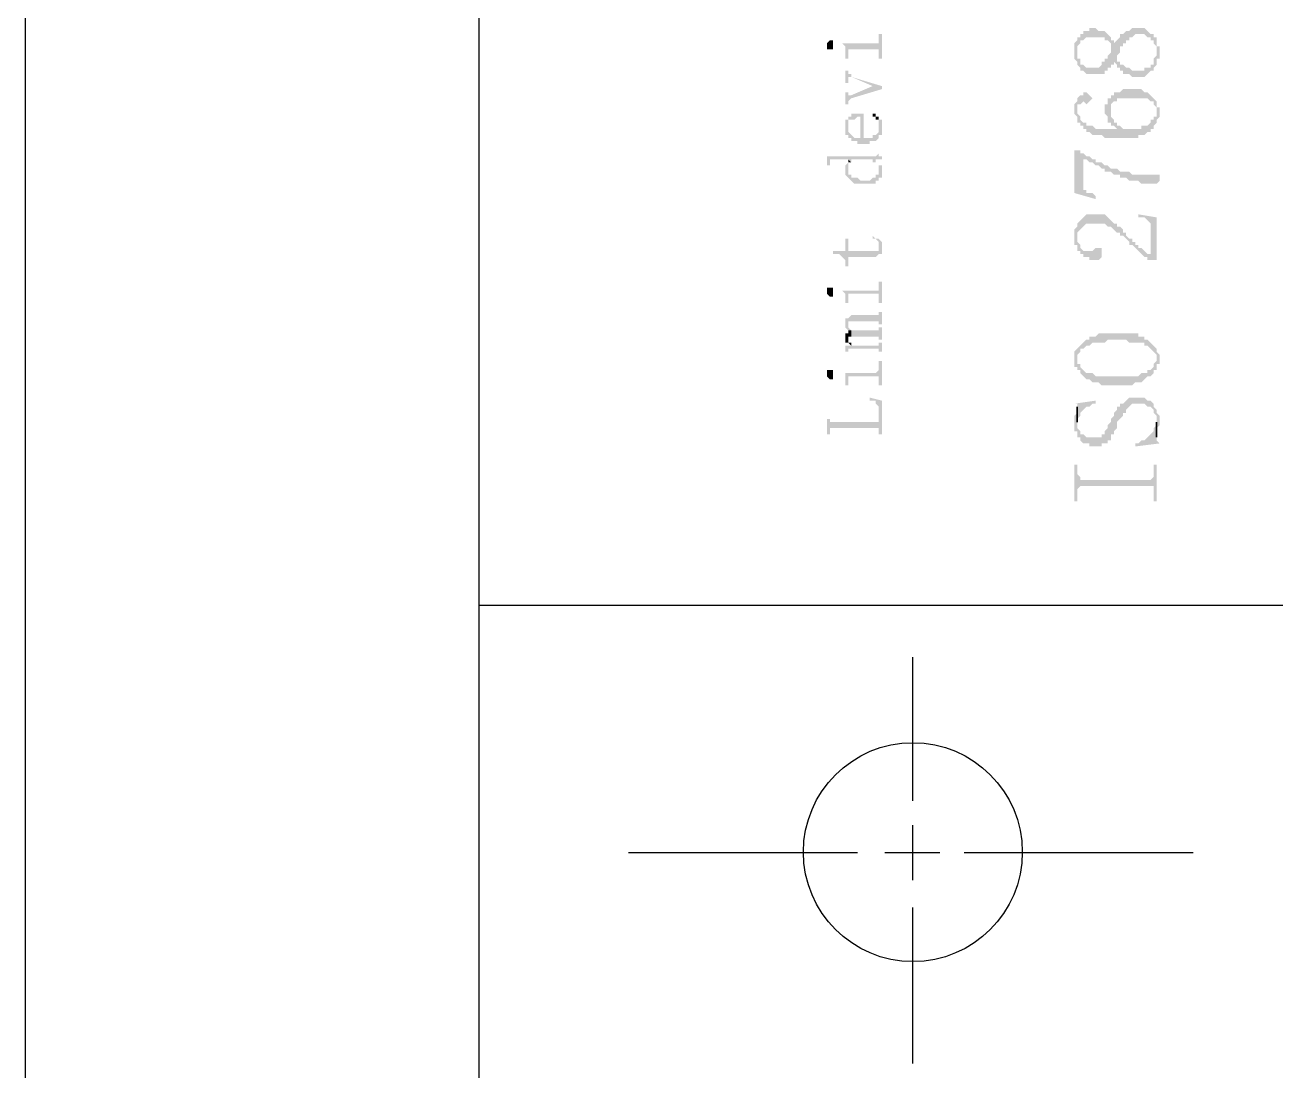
# Model space of a CAD drawing. Header units: millimetres. Extents: x 1399 to 2555, y 1196 to 1555.
# Drawn here: x 2134.8 to 2153.28, y 1442.93 to 1458.39 of the extents above; entities that cross this region are included whole.
import ezdxf

# ---------------------------------------------------------------- set-up
doc = ezdxf.new("R2010")
doc.units = ezdxf.units.MM

msp = doc.modelspace()

# ---------------------------------------------------------------- hatches: boundary and pattern name
at = {"transparency": 33554559}
for points in [[(2146.8773, 1458.12047), (2146.8773, 1458.12047), (2146.92243, 1458.07534), (2146.92243, 1458.03021), (2146.92243, 1457.98507), (2146.92243, 1457.89481), (2146.96757, 1457.89481), (2146.96757, 1458.03021), (2147.41889, 1458.03021), (2147.41889, 1457.89481), (2147.46402, 1457.89481), (2147.46402, 1458.25587), (2147.41889, 1458.25587), (2147.41889, 1458.1656), (2147.41889, 1458.12047), (2147.37376, 1458.12047)], [(2150.30735, 1457.98507), (2150.30735, 1457.89481), (2150.35248, 1457.84968), (2150.35248, 1457.80455), (2150.35248, 1457.80455), (2150.39761, 1457.75941), (2150.39761, 1457.71428), (2150.44274, 1457.71428), (2150.48788, 1457.66915), (2150.75867, 1457.66915), (2150.75867, 1457.71428), (2150.8038, 1457.71428), (2150.8038, 1457.75941), (2150.84893, 1457.75941), (2150.84893, 1457.80455), (2150.89407, 1457.80455), (2150.89407, 1457.84968), (2150.89407, 1457.84968), (2150.9392, 1457.80455), (2150.9392, 1457.93994), (2150.9392, 1457.93994), (2150.98433, 1457.98507), (2150.98433, 1458.07534), (2151.02946, 1458.07534), (2151.02946, 1458.12047), (2151.07459, 1458.12047), (2151.07459, 1458.1656), (2151.11973, 1458.1656), (2151.11973, 1458.21074), (2151.16486, 1458.21074), (2151.20999, 1458.25587), (2151.34539, 1458.25587), (2151.39052, 1458.21074), (2151.43565, 1458.21074), (2151.43565, 1458.1656), (2151.48078, 1458.1656), (2151.48078, 1458.12047), (2151.48078, 1458.12047), (2151.52592, 1458.07534), (2151.52592, 1457.80455), (2151.52592, 1457.89481), (2151.57105, 1457.89481), (2151.57105, 1458.07534), (2151.52592, 1458.07534), (2151.52592, 1458.21074), (2151.48078, 1458.21074), (2151.48078, 1458.25587), (2151.43565, 1458.25587), (2151.39052, 1458.301), (2151.39052, 1458.301), (2151.34539, 1458.34613), (2151.16486, 1458.34613), (2151.11973, 1458.301), (2151.07459, 1458.301), (2151.02946, 1458.25587), (2150.98433, 1458.25587), (2150.98433, 1458.21074), (2150.9392, 1458.1656), (2150.9392, 1458.1656), (2150.89407, 1458.12047), (2150.89407, 1458.1656), (2150.84893, 1458.07534), (2150.84893, 1458.03021), (2150.84893, 1457.98507), (2150.8038, 1457.93994), (2150.8038, 1457.89481), (2150.75867, 1457.89481), (2150.75867, 1457.84968), (2150.71354, 1457.84968), (2150.71354, 1457.80455), (2150.6684, 1457.75941), (2150.48788, 1457.75941), (2150.44274, 1457.80455), (2150.39761, 1457.80455), (2150.39761, 1457.89481), (2150.35248, 1457.89481), (2150.35248, 1458.1656), (2150.35248, 1458.1656), (2150.30735, 1458.12047), (2150.30735, 1458.03021)], [(2150.35248, 1458.1656), (2150.35248, 1457.98507), (2150.35248, 1458.07534), (2150.39761, 1458.12047), (2150.39761, 1458.1656), (2150.44274, 1458.1656), (2150.48788, 1458.21074), (2150.75867, 1458.21074), (2150.75867, 1458.1656), (2150.8038, 1458.1656), (2150.84893, 1458.12047), (2150.84893, 1458.07534), (2150.84893, 1458.07534), (2150.89407, 1458.1656), (2150.84893, 1458.1656), (2150.84893, 1458.21074), (2150.8038, 1458.25587), (2150.8038, 1458.25587), (2150.75867, 1458.301), (2150.6684, 1458.301), (2150.62327, 1458.34613), (2150.53301, 1458.34613), (2150.53301, 1458.301), (2150.44274, 1458.301), (2150.44274, 1458.25587), (2150.39761, 1458.25587), (2150.39761, 1458.21074), (2150.35248, 1458.21074)], [(2146.65164, 1458.07534), (2146.65164, 1458.03021), (2146.74191, 1458.03021), (2146.74191, 1458.07534), (2146.74191, 1458.12047), (2146.74191, 1458.1656), (2146.69677, 1458.1656), (2146.65164, 1458.12047), (2146.65164, 1458.12047)], [(2150.9392, 1457.80455), (2150.9392, 1457.75941), (2150.98433, 1457.75941), (2150.98433, 1457.71428), (2151.02946, 1457.71428), (2151.02946, 1457.66915), (2151.11973, 1457.66915), (2151.16486, 1457.62402), (2151.34539, 1457.62402), (2151.39052, 1457.66915), (2151.39052, 1457.66915), (2151.43565, 1457.71428), (2151.48078, 1457.71428), (2151.48078, 1457.75941), (2151.48078, 1457.75941), (2151.52592, 1457.80455), (2151.52592, 1457.98507), (2151.52592, 1457.93994), (2151.52592, 1457.93994), (2151.48078, 1457.89481), (2151.48078, 1457.80455), (2151.43565, 1457.80455), (2151.43565, 1457.75941), (2151.34539, 1457.75941), (2151.34539, 1457.71428), (2151.16486, 1457.71428), (2151.11973, 1457.75941), (2151.07459, 1457.75941), (2151.02946, 1457.80455), (2150.98433, 1457.80455), (2150.98433, 1457.84968), (2150.9392, 1457.84968), (2150.9392, 1457.89481)], [(2146.92243, 1457.71428), (2146.92243, 1457.53375), (2146.96757, 1457.53375), (2146.96757, 1457.57888), (2146.96757, 1457.62402), (2147.0127, 1457.62402), (2147.32862, 1457.48862), (2147.32862, 1457.48862), (2147.46402, 1457.44349), (2147.46402, 1457.48862), (2147.0127, 1457.62402), (2147.0127, 1457.66915), (2146.96757, 1457.66915), (2146.96757, 1457.71428), (2146.96757, 1457.71428)], [(2146.92243, 1457.39836), (2146.92243, 1457.21783), (2146.96757, 1457.21783), (2146.96757, 1457.26296), (2146.96757, 1457.26296), (2147.0127, 1457.30809), (2147.46402, 1457.44349), (2147.32862, 1457.48862), (2147.0127, 1457.35322), (2146.96757, 1457.35322), (2146.96757, 1457.39836), (2146.96757, 1457.39836)], [(2150.30735, 1457.1727), (2150.30735, 1457.08243), (2150.30735, 1457.08243), (2150.35248, 1457.0373), (2150.35248, 1456.94703), (2150.39761, 1456.94703), (2150.39761, 1456.9019), (2150.44274, 1456.9019), (2150.44274, 1456.85677), (2150.48788, 1456.85677), (2150.48788, 1456.81164), (2150.53301, 1456.81164), (2150.57814, 1456.76651), (2150.71354, 1456.76651), (2150.75867, 1456.72137), (2151.25512, 1456.72137), (2151.25512, 1456.76651), (2151.34539, 1456.76651), (2151.39052, 1456.81164), (2151.43565, 1456.81164), (2151.43565, 1456.85677), (2151.48078, 1456.85677), (2151.48078, 1456.9019), (2151.52592, 1456.94703), (2151.52592, 1457.12756), (2151.52592, 1457.0373), (2151.48078, 1457.0373), (2151.48078, 1456.99217), (2151.43565, 1456.99217), (2151.43565, 1456.94703), (2151.39052, 1456.9019), (2151.30026, 1456.9019), (2151.30026, 1456.85677), (2151.02946, 1456.85677), (2150.98433, 1456.9019), (2150.9392, 1456.85677), (2150.62327, 1456.85677), (2150.57814, 1456.9019), (2150.48788, 1456.9019), (2150.48788, 1456.94703), (2150.44274, 1456.94703), (2150.39761, 1456.99217), (2150.39761, 1457.0373), (2150.35248, 1457.08243), (2150.35248, 1457.12756), (2150.35248, 1457.30809), (2150.35248, 1457.26296), (2150.30735, 1457.21783), (2150.30735, 1457.21783)], [(2150.35248, 1457.30809), (2150.35248, 1457.12756), (2150.35248, 1457.21783), (2150.39761, 1457.21783), (2150.44274, 1457.26296), (2150.44274, 1457.26296), (2150.48788, 1457.21783), (2150.48788, 1457.21783), (2150.53301, 1457.26296), (2150.53301, 1457.26296), (2150.57814, 1457.30809), (2150.53301, 1457.35322), (2150.53301, 1457.35322), (2150.48788, 1457.39836), (2150.44274, 1457.39836), (2150.44274, 1457.35322), (2150.39761, 1457.35322)], [(2150.75867, 1457.12756), (2150.75867, 1457.08243), (2150.75867, 1457.08243), (2150.8038, 1457.0373), (2150.8038, 1456.94703), (2150.84893, 1456.94703), (2150.84893, 1457.1727), (2150.84893, 1457.21783), (2150.89407, 1457.26296), (2150.9392, 1457.26296), (2150.9392, 1457.30809), (2151.39052, 1457.30809), (2151.43565, 1457.26296), (2151.48078, 1457.26296), (2151.48078, 1457.21783), (2151.52592, 1457.1727), (2151.52592, 1457.12756), (2151.52592, 1456.94703), (2151.52592, 1456.99217), (2151.57105, 1457.0373), (2151.57105, 1457.08243), (2151.57105, 1457.1727), (2151.52592, 1457.1727), (2151.52592, 1457.26296), (2151.48078, 1457.30809), (2151.48078, 1457.30809), (2151.43565, 1457.35322), (2151.43565, 1457.35322), (2151.39052, 1457.39836), (2151.34539, 1457.39836), (2151.30026, 1457.44349), (2151.02946, 1457.44349), (2150.98433, 1457.39836), (2150.89407, 1457.39836), (2150.89407, 1457.35322), (2150.84893, 1457.35322), (2150.84893, 1457.30809), (2150.8038, 1457.30809), (2150.8038, 1457.21783), (2150.75867, 1457.21783), (2150.75867, 1457.1727)], [(2150.84893, 1456.94703), (2150.84893, 1456.9019), (2150.89407, 1456.9019), (2150.9392, 1456.85677), (2150.9392, 1456.85677), (2150.98433, 1456.9019), (2150.9392, 1456.9019), (2150.9392, 1456.94703), (2150.89407, 1456.94703), (2150.89407, 1456.99217), (2150.89407, 1456.99217), (2150.84893, 1457.0373), (2150.84893, 1457.12756)], [(2146.92243, 1456.99217), (2146.96757, 1456.9019), (2146.96757, 1456.94703), (2146.96757, 1456.99217), (2147.05783, 1456.99217), (2147.10296, 1457.0373), (2147.1481, 1457.0373), (2147.1481, 1456.63111), (2147.28349, 1456.63111), (2147.28349, 1456.67624), (2147.37376, 1456.67624), (2147.41889, 1456.72137), (2147.41889, 1456.76651), (2147.46402, 1456.76651), (2147.46402, 1456.81164), (2147.46402, 1456.85677), (2147.46402, 1456.9019), (2147.46402, 1456.94703), (2147.46402, 1456.99217), (2147.41889, 1456.99217), (2147.41889, 1456.9019), (2147.41889, 1456.85677), (2147.41889, 1456.81164), (2147.41889, 1456.81164), (2147.37376, 1456.76651), (2147.32862, 1456.76651), (2147.32862, 1456.72137), (2147.19323, 1456.72137), (2147.19323, 1457.08243), (2147.0127, 1457.08243), (2147.0127, 1457.0373), (2146.96757, 1457.0373), (2146.96757, 1456.99217), (2146.96757, 1456.99217)], [(2146.92243, 1456.85677), (2146.92243, 1456.81164), (2146.92243, 1456.76651), (2146.96757, 1456.76651), (2146.96757, 1456.72137), (2147.0127, 1456.72137), (2147.0127, 1456.67624), (2147.10296, 1456.67624), (2147.10296, 1456.63111), (2147.1481, 1456.63111), (2147.1481, 1456.72137), (2147.05783, 1456.72137), (2147.0127, 1456.76651), (2147.0127, 1456.76651), (2146.96757, 1456.81164), (2146.96757, 1456.9019), (2146.92243, 1456.99217), (2146.92243, 1456.94703), (2146.92243, 1456.9019)], [(2147.32862, 1457.08243), (2147.32862, 1457.0373), (2147.37376, 1457.0373), (2147.37376, 1456.99217), (2147.41889, 1456.99217), (2147.41889, 1456.94703), (2147.41889, 1456.9019), (2147.41889, 1457.0373), (2147.37376, 1457.0373), (2147.37376, 1457.08243)], [(2146.60651, 1456.45058), (2146.65164, 1456.45058), (2146.65164, 1456.40545), (2146.65164, 1456.31518), (2146.69677, 1456.31518), (2146.69677, 1456.36032), (2146.69677, 1456.40545), (2146.96757, 1456.40545), (2147.0127, 1456.36032), (2147.0127, 1456.40545), (2147.32862, 1456.40545), (2147.32862, 1456.36032), (2147.37376, 1456.36032), (2147.37376, 1456.40545), (2147.46402, 1456.40545), (2147.46402, 1456.45058), (2147.41889, 1456.45058), (2147.41889, 1456.49571), (2147.41889, 1456.54084), (2147.41889, 1456.49571), (2147.41889, 1456.49571), (2147.37376, 1456.45058), (2147.37376, 1456.45058)], [(2146.96757, 1456.36032), (2146.96757, 1456.27005), (2146.96757, 1456.31518), (2146.96757, 1456.36032), (2147.0127, 1456.36032), (2146.96757, 1456.40545)], [(2147.37376, 1456.36032), (2147.41889, 1456.36032), (2147.41889, 1456.31518), (2147.41889, 1456.27005), (2147.41889, 1456.13466), (2147.46402, 1456.13466), (2147.46402, 1456.17979), (2147.46402, 1456.22492), (2147.46402, 1456.27005), (2147.46402, 1456.31518), (2147.41889, 1456.31518), (2147.41889, 1456.36032), (2147.37376, 1456.36032), (2147.37376, 1456.40545)], [(2150.30735, 1456.54084), (2150.30735, 1455.90899), (2150.62327, 1455.81873), (2150.62327, 1455.86386), (2150.62327, 1455.86386), (2150.57814, 1455.90899), (2150.48788, 1455.90899), (2150.48788, 1455.95413), (2150.44274, 1455.95413), (2150.44274, 1456.40545), (2150.39761, 1456.49571), (2150.39761, 1456.54084)], [(2150.39761, 1456.49571), (2150.44274, 1456.40545), (2150.48788, 1456.40545), (2150.53301, 1456.36032), (2150.57814, 1456.36032), (2150.62327, 1456.31518), (2150.6684, 1456.31518), (2150.71354, 1456.27005), (2150.75867, 1456.27005), (2150.75867, 1456.22492), (2150.84893, 1456.22492), (2150.89407, 1456.17979), (2150.98433, 1456.17979), (2150.98433, 1456.13466), (2151.07459, 1456.13466), (2151.11973, 1456.08952), (2151.25512, 1456.08952), (2151.30026, 1456.04439), (2151.52592, 1456.04439), (2151.57105, 1456.08952), (2151.57105, 1456.17979), (2151.16486, 1456.17979), (2151.11973, 1456.22492), (2150.98433, 1456.22492), (2150.9392, 1456.27005), (2150.84893, 1456.27005), (2150.8038, 1456.31518), (2150.75867, 1456.31518), (2150.71354, 1456.36032), (2150.62327, 1456.36032), (2150.62327, 1456.40545), (2150.57814, 1456.40545), (2150.53301, 1456.45058), (2150.48788, 1456.45058), (2150.44274, 1456.49571)], [(2146.92243, 1456.27005), (2146.92243, 1456.22492), (2146.92243, 1456.17979), (2146.92243, 1456.17979), (2146.96757, 1456.13466), (2146.96757, 1456.13466), (2147.0127, 1456.08952), (2147.0127, 1456.08952), (2147.05783, 1456.04439), (2147.37376, 1456.04439), (2147.37376, 1456.08952), (2147.41889, 1456.08952), (2147.41889, 1456.27005), (2147.41889, 1456.22492), (2147.41889, 1456.17979), (2147.37376, 1456.17979), (2147.37376, 1456.13466), (2147.32862, 1456.13466), (2147.28349, 1456.08952), (2147.1481, 1456.08952), (2147.10296, 1456.13466), (2147.0127, 1456.13466), (2147.0127, 1456.17979), (2146.96757, 1456.17979), (2146.96757, 1456.22492), (2146.96757, 1456.36032), (2146.92243, 1456.31518)], [(2150.30735, 1455.27714), (2150.30735, 1455.14175), (2150.35248, 1455.14175), (2150.35248, 1455.09662), (2150.35248, 1455.27714), (2150.35248, 1455.32228), (2150.39761, 1455.36741), (2150.39761, 1455.36741), (2150.44274, 1455.41254), (2150.44274, 1455.41254), (2150.48788, 1455.45767), (2150.75867, 1455.45767), (2150.8038, 1455.41254), (2150.84893, 1455.41254), (2150.89407, 1455.36741), (2150.89407, 1455.36741), (2150.9392, 1455.32228), (2150.98433, 1455.32228), (2150.98433, 1455.27714), (2151.02946, 1455.27714), (2151.07459, 1455.23201), (2151.07459, 1455.23201), (2151.11973, 1455.18688), (2151.11973, 1455.14175), (2151.16486, 1455.14175), (2151.20999, 1455.09662), (2151.20999, 1455.09662), (2151.25512, 1455.05148), (2151.25512, 1455.05148), (2151.30026, 1455.00635), (2151.30026, 1455.00635), (2151.34539, 1454.96122), (2151.39052, 1454.96122), (2151.39052, 1454.91609), (2151.43565, 1454.91609), (2151.43565, 1455.00635), (2151.39052, 1455.00635), (2151.34539, 1455.05148), (2151.30026, 1455.09662), (2151.25512, 1455.09662), (2151.25512, 1455.14175), (2151.20999, 1455.14175), (2151.20999, 1455.18688), (2151.16486, 1455.18688), (2151.16486, 1455.23201), (2151.11973, 1455.23201), (2151.07459, 1455.27714), (2151.07459, 1455.32228), (2151.02946, 1455.32228), (2151.02946, 1455.36741), (2150.98433, 1455.41254), (2150.9392, 1455.41254), (2150.9392, 1455.45767), (2150.89407, 1455.45767), (2150.84893, 1455.5028), (2150.84893, 1455.5028), (2150.8038, 1455.54794), (2150.8038, 1455.54794), (2150.75867, 1455.59307), (2150.48788, 1455.59307), (2150.44274, 1455.54794), (2150.44274, 1455.54794), (2150.39761, 1455.5028), (2150.39761, 1455.5028), (2150.35248, 1455.45767), (2150.35248, 1455.41254), (2150.30735, 1455.36741), (2150.30735, 1455.32228), (2150.30735, 1455.32228)], [(2151.25512, 1455.59307), (2151.25512, 1455.54794), (2151.34539, 1455.54794), (2151.39052, 1455.5028), (2151.39052, 1455.5028), (2151.43565, 1455.45767), (2151.43565, 1454.91609), (2151.52592, 1454.91609), (2151.52592, 1455.54794)], [(2147.32862, 1455.23201), (2147.37376, 1455.23201), (2147.41889, 1455.18688), (2147.41889, 1455.14175), (2147.41889, 1455.14175), (2147.46402, 1455.00635), (2147.46402, 1455.05148), (2147.46402, 1455.09662), (2147.46402, 1455.14175), (2147.46402, 1455.18688), (2147.46402, 1455.18688), (2147.41889, 1455.23201), (2147.37376, 1455.23201), (2147.32862, 1455.27714), (2147.32862, 1455.27714)], [(2146.74191, 1455.05148), (2146.74191, 1455.00635), (2146.83217, 1455.00635), (2146.8773, 1454.96122), (2146.8773, 1454.96122), (2146.92243, 1454.91609), (2146.92243, 1454.87095), (2146.92243, 1454.82582), (2146.96757, 1454.82582), (2146.96757, 1454.96122), (2147.37376, 1454.96122), (2147.41889, 1455.00635), (2147.46402, 1455.00635), (2147.41889, 1455.14175), (2147.41889, 1455.09662), (2147.41889, 1455.05148), (2146.96757, 1455.05148), (2146.96757, 1455.23201), (2146.92243, 1455.23201), (2146.92243, 1455.05148)], [(2150.35248, 1455.09662), (2150.35248, 1455.05148), (2150.39761, 1455.05148), (2150.39761, 1455.00635), (2150.44274, 1455.00635), (2150.44274, 1454.96122), (2150.53301, 1454.96122), (2150.53301, 1454.91609), (2150.6684, 1454.91609), (2150.71354, 1454.96122), (2150.71354, 1455.05148), (2150.71354, 1455.09662), (2150.62327, 1455.09662), (2150.57814, 1455.05148), (2150.44274, 1455.05148), (2150.39761, 1455.09662), (2150.39761, 1455.14175), (2150.35248, 1455.18688), (2150.35248, 1455.23201)], [(2146.8773, 1454.46476), (2146.8773, 1454.46476), (2146.92243, 1454.41963), (2146.92243, 1454.3745), (2146.92243, 1454.32937), (2146.92243, 1454.28424), (2146.96757, 1454.28424), (2146.96757, 1454.3745), (2146.96757, 1454.41963), (2147.41889, 1454.41963), (2147.41889, 1454.3745), (2147.41889, 1454.28424), (2147.46402, 1454.28424), (2147.46402, 1454.60016), (2147.41889, 1454.60016), (2147.41889, 1454.5099), (2147.41889, 1454.46476), (2147.37376, 1454.46476)], [(2146.65164, 1454.46476), (2146.65164, 1454.41963), (2146.65164, 1454.41963), (2146.69677, 1454.3745), (2146.74191, 1454.3745), (2146.74191, 1454.41963), (2146.74191, 1454.46476), (2146.74191, 1454.5099), (2146.65164, 1454.5099)], [(2146.92243, 1453.96831), (2146.92243, 1453.92318), (2146.92243, 1453.92318), (2146.96757, 1453.87805), (2147.0127, 1453.87805), (2147.0127, 1453.78778), (2147.41889, 1453.78778), (2147.41889, 1453.74265), (2147.46402, 1453.74265), (2147.46402, 1453.92318), (2147.41889, 1453.92318), (2147.41889, 1453.87805), (2147.0127, 1453.87805), (2146.96757, 1453.92318), (2146.96757, 1453.96831), (2146.96757, 1454.05858), (2146.92243, 1454.05858), (2146.92243, 1454.01344)], [(2146.96757, 1454.05858), (2146.96757, 1453.96831), (2146.96757, 1454.01344), (2147.41889, 1454.01344), (2147.41889, 1453.96831), (2147.46402, 1453.96831), (2147.46402, 1454.14884), (2147.41889, 1454.14884), (2147.41889, 1454.10371), (2147.0127, 1454.10371)], [(2146.92243, 1453.78778), (2146.92243, 1453.74265), (2146.92243, 1453.69752), (2146.96757, 1453.69752), (2146.96757, 1453.78778), (2147.0127, 1453.78778), (2147.0127, 1453.87805), (2146.96757, 1453.87805), (2146.96757, 1453.83291), (2146.92243, 1453.83291)], [(2150.35248, 1453.60725), (2150.35248, 1453.47186), (2150.35248, 1453.51699), (2150.35248, 1453.51699), (2150.39761, 1453.56212), (2150.39761, 1453.60725), (2150.44274, 1453.60725), (2150.48788, 1453.65239), (2150.53301, 1453.65239), (2150.57814, 1453.69752), (2150.75867, 1453.69752), (2150.8038, 1453.74265), (2151.07459, 1453.74265), (2151.11973, 1453.69752), (2151.34539, 1453.69752), (2151.34539, 1453.65239), (2151.39052, 1453.65239), (2151.43565, 1453.60725), (2151.43565, 1453.60725), (2151.48078, 1453.56212), (2151.48078, 1453.56212), (2151.52592, 1453.51699), (2151.52592, 1453.47186), (2151.52592, 1453.60725), (2151.48078, 1453.65239), (2151.48078, 1453.65239), (2151.43565, 1453.69752), (2151.43565, 1453.69752), (2151.39052, 1453.74265), (2151.34539, 1453.74265), (2151.34539, 1453.78778), (2151.25512, 1453.78778), (2151.25512, 1453.83291), (2150.6684, 1453.83291), (2150.62327, 1453.78778), (2150.53301, 1453.78778), (2150.53301, 1453.74265), (2150.48788, 1453.74265), (2150.44274, 1453.69752), (2150.44274, 1453.69752), (2150.39761, 1453.65239), (2150.39761, 1453.65239)], [(2146.92243, 1453.65239), (2146.92243, 1453.60725), (2146.92243, 1453.56212), (2146.96757, 1453.56212), (2146.96757, 1453.60725), (2147.41889, 1453.60725), (2147.41889, 1453.56212), (2147.46402, 1453.56212), (2147.46402, 1453.69752), (2147.41889, 1453.69752), (2147.41889, 1453.65239), (2147.0127, 1453.65239), (2147.0127, 1453.69752), (2147.0127, 1453.65239)], [(2146.96757, 1453.69752), (2146.96757, 1453.69752), (2147.0127, 1453.65239), (2147.0127, 1453.69752), (2146.96757, 1453.69752), (2146.96757, 1453.74265), (2146.96757, 1453.74265)], [(2146.8773, 1453.2462), (2146.92243, 1453.2462), (2146.92243, 1453.20106), (2146.92243, 1453.15593), (2146.92243, 1453.1108), (2146.92243, 1453.06567), (2146.96757, 1453.06567), (2146.96757, 1453.15593), (2146.96757, 1453.20106), (2147.41889, 1453.20106), (2147.41889, 1453.06567), (2147.46402, 1453.06567), (2147.46402, 1453.42672), (2147.41889, 1453.42672), (2147.41889, 1453.29133), (2147.41889, 1453.29133), (2147.37376, 1453.2462)], [(2150.30735, 1453.47186), (2150.30735, 1453.33646), (2150.35248, 1453.33646), (2150.35248, 1453.29133), (2150.39761, 1453.29133), (2150.39761, 1453.2462), (2150.44274, 1453.20106), (2150.44274, 1453.20106), (2150.48788, 1453.15593), (2150.53301, 1453.15593), (2150.57814, 1453.1108), (2150.6684, 1453.1108), (2150.71354, 1453.06567), (2151.16486, 1453.06567), (2151.20999, 1453.1108), (2151.30026, 1453.1108), (2151.34539, 1453.15593), (2151.34539, 1453.15593), (2151.39052, 1453.20106), (2151.43565, 1453.20106), (2151.48078, 1453.2462), (2151.48078, 1453.29133), (2151.52592, 1453.29133), (2151.52592, 1453.38159), (2151.57105, 1453.38159), (2151.57105, 1453.47186), (2151.57105, 1453.51699), (2151.52592, 1453.56212), (2151.52592, 1453.60725), (2151.52592, 1453.47186), (2151.52592, 1453.42672), (2151.48078, 1453.38159), (2151.48078, 1453.33646), (2151.43565, 1453.29133), (2151.39052, 1453.29133), (2151.39052, 1453.2462), (2151.30026, 1453.2462), (2151.25512, 1453.20106), (2150.62327, 1453.20106), (2150.57814, 1453.2462), (2150.48788, 1453.2462), (2150.44274, 1453.29133), (2150.44274, 1453.29133), (2150.39761, 1453.33646), (2150.39761, 1453.38159), (2150.35248, 1453.38159), (2150.35248, 1453.60725), (2150.35248, 1453.60725), (2150.30735, 1453.56212)], [(2146.65164, 1453.2462), (2146.65164, 1453.20106), (2146.65164, 1453.20106), (2146.69677, 1453.15593), (2146.74191, 1453.15593), (2146.74191, 1453.20106), (2146.74191, 1453.2462), (2146.74191, 1453.29133), (2146.65164, 1453.29133)], [(2147.28349, 1452.88514), (2147.28349, 1452.84001), (2147.37376, 1452.84001), (2147.37376, 1452.79487), (2147.37376, 1452.79487), (2147.41889, 1452.74974), (2147.41889, 1452.34355), (2147.46402, 1452.34355), (2147.46402, 1452.84001)], [(2150.30735, 1452.52408), (2150.30735, 1452.38869), (2150.35248, 1452.38869), (2150.35248, 1452.29842), (2150.39761, 1452.29842), (2150.39761, 1452.25329), (2150.39761, 1452.25329), (2150.44274, 1452.20816), (2150.53301, 1452.20816), (2150.53301, 1452.16302), (2150.71354, 1452.16302), (2150.71354, 1452.20816), (2150.8038, 1452.20816), (2150.8038, 1452.25329), (2150.84893, 1452.25329), (2150.84893, 1452.34355), (2150.89407, 1452.34355), (2150.89407, 1452.38869), (2150.9392, 1452.43382), (2150.9392, 1452.52408), (2150.98433, 1452.56921), (2150.98433, 1452.56921), (2151.02946, 1452.61435), (2151.02946, 1452.65948), (2151.07459, 1452.65948), (2151.07459, 1452.70461), (2151.07459, 1452.70461), (2151.11973, 1452.74974), (2151.11973, 1452.74974), (2151.16486, 1452.79487), (2151.34539, 1452.79487), (2151.39052, 1452.74974), (2151.43565, 1452.74974), (2151.48078, 1452.70461), (2151.48078, 1452.65948), (2151.52592, 1452.61435), (2151.52592, 1452.38869), (2151.52592, 1452.43382), (2151.57105, 1452.47895), (2151.57105, 1452.52408), (2151.57105, 1452.61435), (2151.52592, 1452.65948), (2151.52592, 1452.70461), (2151.52592, 1452.70461), (2151.48078, 1452.74974), (2151.48078, 1452.79487), (2151.48078, 1452.79487), (2151.43565, 1452.84001), (2151.39052, 1452.84001), (2151.34539, 1452.88514), (2151.11973, 1452.88514), (2151.07459, 1452.84001), (2151.07459, 1452.84001), (2151.02946, 1452.79487), (2150.98433, 1452.79487), (2150.98433, 1452.74974), (2150.9392, 1452.74974), (2150.9392, 1452.70461), (2150.89407, 1452.65948), (2150.89407, 1452.61435), (2150.84893, 1452.56921), (2150.84893, 1452.52408), (2150.8038, 1452.47895), (2150.8038, 1452.43382), (2150.75867, 1452.38869), (2150.75867, 1452.34355), (2150.71354, 1452.34355), (2150.71354, 1452.29842), (2150.48788, 1452.29842), (2150.44274, 1452.34355), (2150.39761, 1452.34355), (2150.39761, 1452.38869), (2150.39761, 1452.38869), (2150.35248, 1452.43382), (2150.35248, 1452.70461), (2150.35248, 1452.65948), (2150.30735, 1452.61435), (2150.30735, 1452.56921), (2150.30735, 1452.56921)], [(2150.30735, 1452.79487), (2150.35248, 1452.79487), (2150.35248, 1452.56921), (2150.39761, 1452.61435), (2150.39761, 1452.65948), (2150.39761, 1452.65948), (2150.44274, 1452.70461), (2150.44274, 1452.70461), (2150.48788, 1452.74974), (2150.53301, 1452.74974), (2150.57814, 1452.79487), (2150.62327, 1452.79487), (2150.62327, 1452.84001)], [(2146.65164, 1452.56921), (2146.65164, 1452.34355), (2146.69677, 1452.34355), (2146.69677, 1452.38869), (2146.69677, 1452.43382), (2147.41889, 1452.43382), (2147.41889, 1452.38869), (2147.41889, 1452.56921), (2147.41889, 1452.52408), (2146.69677, 1452.52408), (2146.69677, 1452.56921), (2146.69677, 1452.56921)], [(2151.20999, 1452.20816), (2151.20999, 1452.16302), (2151.57105, 1452.20816), (2151.52592, 1452.25329), (2151.52592, 1452.29842), (2151.52592, 1452.47895), (2151.48078, 1452.43382), (2151.48078, 1452.38869), (2151.48078, 1452.38869), (2151.43565, 1452.34355), (2151.43565, 1452.34355), (2151.39052, 1452.29842), (2151.39052, 1452.29842), (2151.34539, 1452.25329), (2151.30026, 1452.25329), (2151.25512, 1452.20816)], [(2150.30735, 1451.89223), (2150.30735, 1451.35065), (2150.35248, 1451.35065), (2150.35248, 1451.53117), (2150.39761, 1451.57631), (2151.48078, 1451.57631), (2151.48078, 1451.35065), (2151.52592, 1451.35065), (2151.52592, 1451.89223), (2151.48078, 1451.89223), (2151.48078, 1451.75683), (2151.48078, 1451.7117), (2151.48078, 1451.7117), (2151.43565, 1451.66657), (2150.39761, 1451.66657), (2150.39761, 1451.7117), (2150.39761, 1451.7117), (2150.35248, 1451.75683), (2150.35248, 1451.89223)]]:
    msp.add_hatch(color=256, dxfattribs=at).paths.add_polyline_path(points)

# ---------------------------------------------------------------- linework, layer by layer
msp.add_line((2141.50649, 1548.5531), (2141.50649, 1261.81215))
for points in [[(2554.80003, 1257.5531), (2554.80003, 1554.5531), (2134.80004, 1554.5531), (2134.80004, 1257.5531)], [(2150.35248, 1452.70461), (2150.35248, 1452.52408), (2150.35248, 1452.56921), (2150.35248, 1452.74974), (2150.35248, 1452.74974)], [(2151.52592, 1452.47895), (2151.52592, 1452.29842), (2151.52592, 1452.52408), (2151.52592, 1452.52408)]]:
    msp.add_lwpolyline(points, close=True)
for points in [[(2141.50657, 1449.81615), (2154.32411, 1449.81615)], [(2147.91534, 1449.0489), (2147.91534, 1446.92769)], [(2147.91534, 1446.56663), (2147.91534, 1445.75426)], [(2143.71805, 1446.16045), (2147.10296, 1446.16045)], [(2147.50915, 1446.16045), (2148.32153, 1446.16045)], [(2148.68259, 1446.16045), (2152.0675, 1446.16045)], [(2147.91534, 1445.34807), (2147.91534, 1443.04633)]]:
    msp.add_lwpolyline(points)
msp.add_circle((2147.92256, 1446.16775), 1.61756)

doc.saveas('drawing.dxf')
